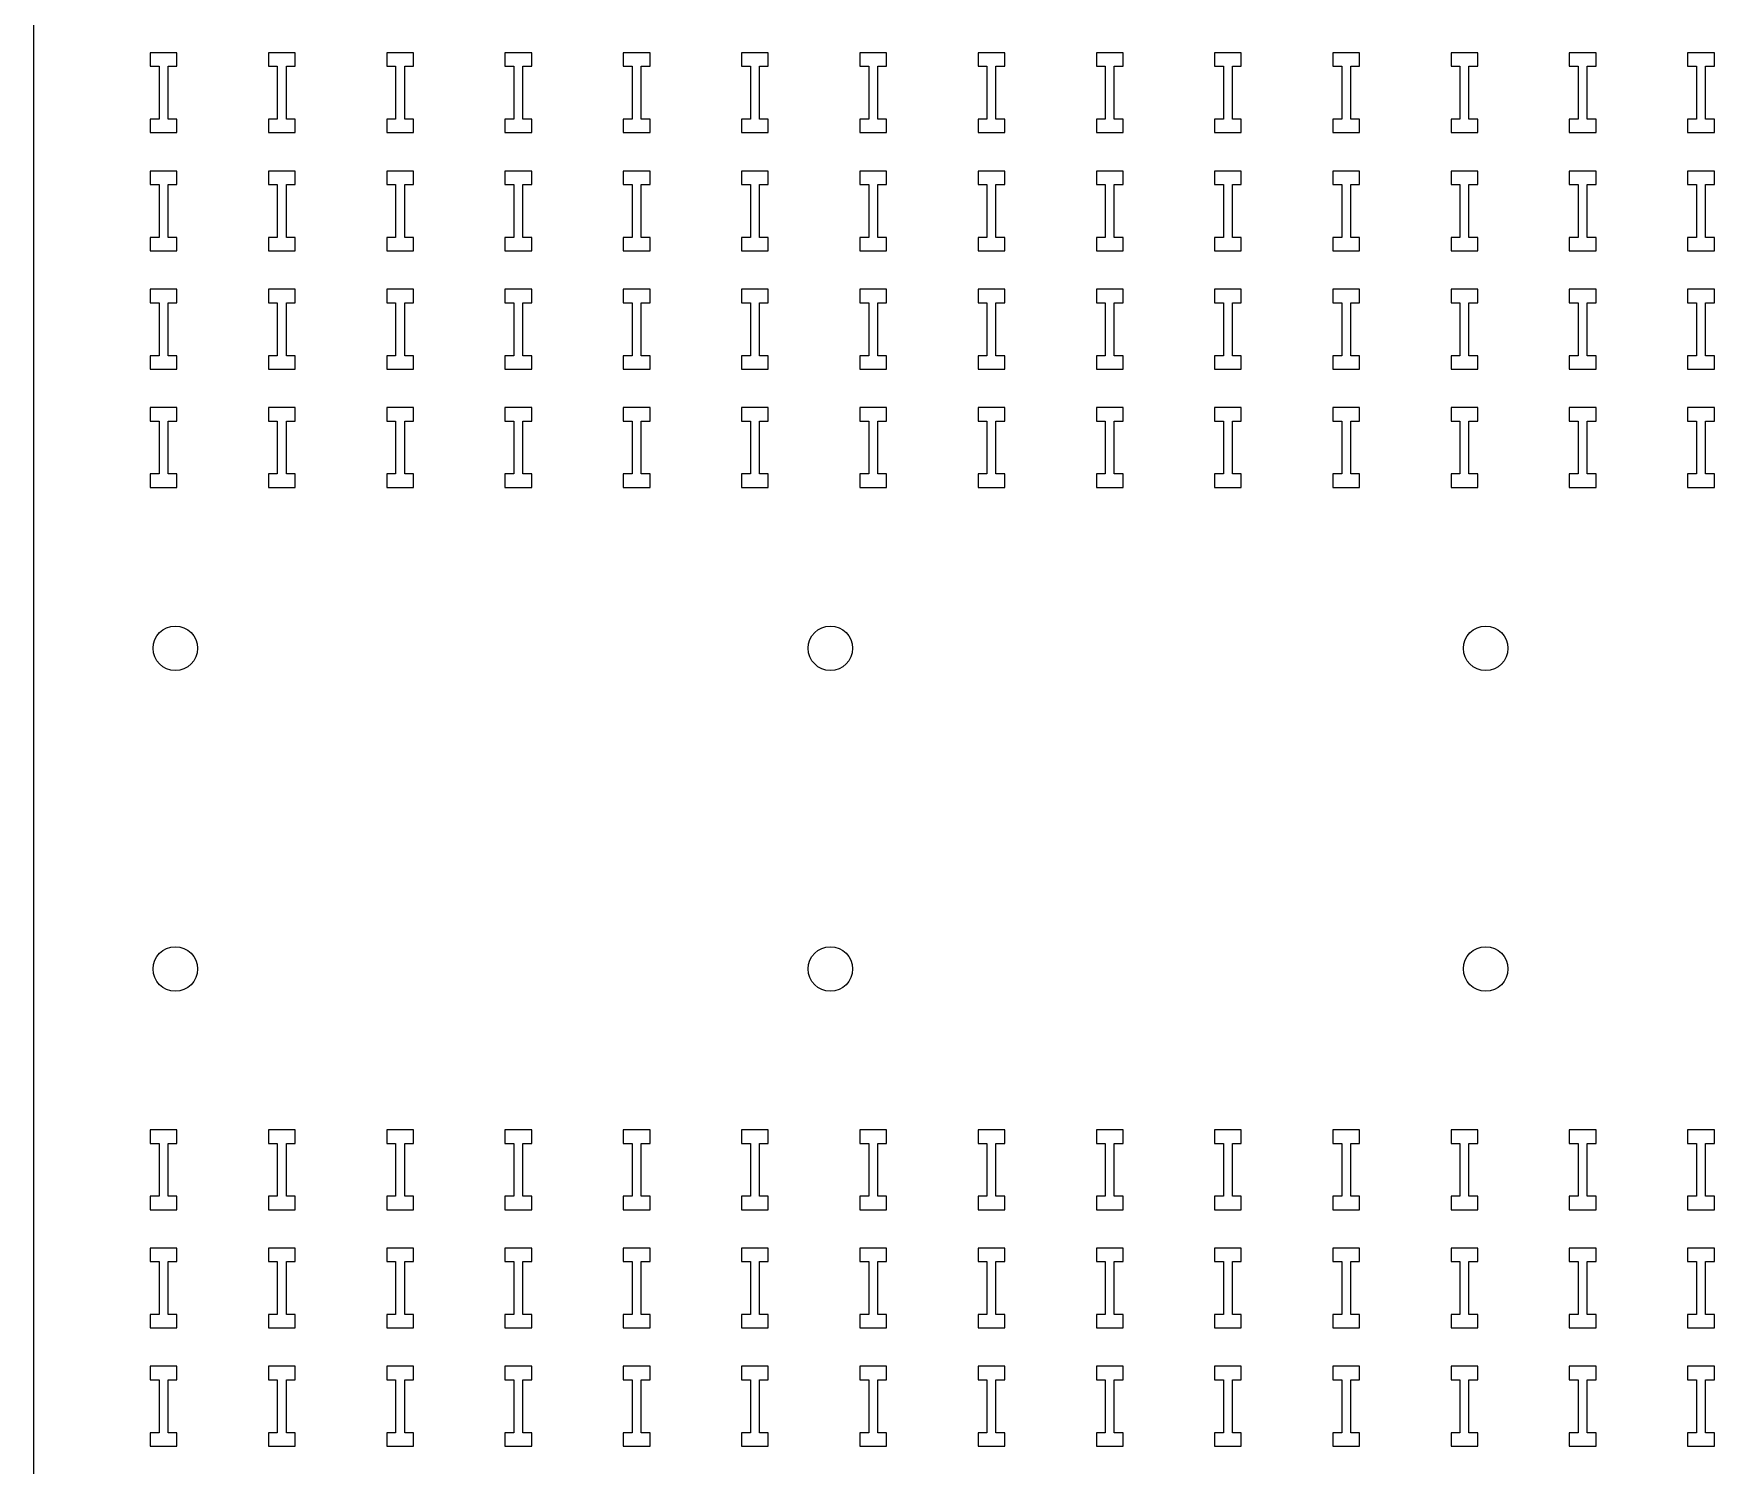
# Model space of a CAD drawing. Header units: inches. Extents: x 0 to 94.5, y 0 to 82.7.
# Drawn here: x 0 to 11.86, y 41.23 to 51.34 of the extents above; entities that cross this region are included whole.
import ezdxf

# ---------------------------------------------------------------- set-up
doc = ezdxf.new("R2010")
doc.units = ezdxf.units.IN
doc.layers.add('red', color=1, linetype='CONTINUOUS')

msp = doc.modelspace()

# ---------------------------------------------------------------- linework, layer by layer
for p, q in [((1.012, 51.204), (0.823, 51.204)), ((0.823, 51.204), (0.823, 51.108)), ((1.012, 51.108), (1.012, 51.204)), ((1.847, 51.204), (1.658, 51.204)), ((1.658, 51.204), (1.658, 51.108)), ((1.847, 51.108), (1.847, 51.204)), ((2.681, 51.204), (2.492, 51.204)), ((2.492, 51.204), (2.492, 51.108)), ((2.681, 51.108), (2.681, 51.204)), ((3.516, 51.204), (3.327, 51.204)), ((3.327, 51.204), (3.327, 51.108)), ((3.516, 51.108), (3.516, 51.204)), ((4.351, 51.204), (4.162, 51.204)), ((4.162, 51.204), (4.162, 51.108)), ((4.351, 51.108), (4.351, 51.204)), ((5.185, 51.204), (4.996, 51.204)), ((4.996, 51.204), (4.996, 51.108)), ((5.185, 51.108), (5.185, 51.204)), ((6.02, 51.204), (5.831, 51.204)), ((5.831, 51.204), (5.831, 51.108)), ((6.02, 51.108), (6.02, 51.204)), ((6.855, 51.204), (6.666, 51.204)), ((6.666, 51.204), (6.666, 51.108)), ((6.855, 51.108), (6.855, 51.204)), ((7.69, 51.204), (7.501, 51.204)), ((7.501, 51.204), (7.501, 51.108)), ((7.69, 51.108), (7.69, 51.204)), ((8.524, 51.204), (8.335, 51.204)), ((8.335, 51.204), (8.335, 51.108)), ((8.524, 51.108), (8.524, 51.204)), ((9.359, 51.204), (9.17, 51.204)), ((9.17, 51.204), (9.17, 51.108)), ((9.359, 51.108), (9.359, 51.204)), ((10.194, 51.204), (10.005, 51.204)), ((10.005, 51.204), (10.005, 51.108)), ((10.194, 51.108), (10.194, 51.204)), ((11.028, 51.204), (10.839, 51.204)), ((10.839, 51.204), (10.839, 51.108)), ((11.028, 51.108), (11.028, 51.204)), ((11.863, 51.204), (11.674, 51.204)), ((11.674, 51.204), (11.674, 51.108)), ((11.863, 51.108), (11.863, 51.204)), ((0.823, 51.108), (0.885, 51.108)), ((0.885, 51.108), (0.885, 50.735)), ((0.949, 51.108), (1.012, 51.108)), ((0.949, 50.735), (0.949, 51.108)), ((1.658, 51.108), (1.72, 51.108)), ((1.72, 51.108), (1.72, 50.735)), ((1.784, 51.108), (1.847, 51.108)), ((1.784, 50.735), (1.784, 51.108)), ((2.492, 51.108), (2.555, 51.108)), ((2.555, 51.108), (2.555, 50.735)), ((2.619, 51.108), (2.681, 51.108)), ((2.619, 50.735), (2.619, 51.108)), ((3.327, 51.108), (3.39, 51.108)), ((3.39, 51.108), (3.39, 50.735)), ((3.454, 51.108), (3.516, 51.108)), ((3.454, 50.735), (3.454, 51.108)), ((4.162, 51.108), (4.224, 51.108)), ((4.224, 51.108), (4.224, 50.735)), ((4.288, 51.108), (4.351, 51.108)), ((4.288, 50.735), (4.288, 51.108)), ((4.996, 51.108), (5.059, 51.108)), ((5.059, 51.108), (5.059, 50.735)), ((5.123, 51.108), (5.185, 51.108)), ((5.123, 50.735), (5.123, 51.108)), ((5.831, 51.108), (5.894, 51.108)), ((5.894, 51.108), (5.894, 50.735)), ((5.958, 51.108), (6.02, 51.108)), ((5.958, 50.735), (5.958, 51.108)), ((6.666, 51.108), (6.728, 51.108)), ((6.728, 51.108), (6.728, 50.735)), ((6.792, 51.108), (6.855, 51.108)), ((6.792, 50.735), (6.792, 51.108)), ((7.501, 51.108), (7.563, 51.108)), ((7.563, 51.108), (7.563, 50.735)), ((7.627, 51.108), (7.69, 51.108)), ((7.627, 50.735), (7.627, 51.108)), ((8.335, 51.108), (8.398, 51.108)), ((8.398, 51.108), (8.398, 50.735)), ((8.462, 51.108), (8.524, 51.108)), ((8.462, 50.735), (8.462, 51.108)), ((9.17, 51.108), (9.233, 51.108)), ((9.233, 51.108), (9.233, 50.735)), ((9.297, 51.108), (9.359, 51.108)), ((9.297, 50.735), (9.297, 51.108)), ((10.005, 51.108), (10.067, 51.108)), ((10.067, 51.108), (10.067, 50.735)), ((10.131, 51.108), (10.194, 51.108)), ((10.131, 50.735), (10.131, 51.108)), ((10.839, 51.108), (10.902, 51.108)), ((10.902, 51.108), (10.902, 50.735)), ((10.966, 51.108), (11.028, 51.108)), ((10.966, 50.735), (10.966, 51.108)), ((11.674, 51.108), (11.737, 51.108)), ((11.737, 51.108), (11.737, 50.735)), ((11.801, 51.108), (11.863, 51.108)), ((11.801, 50.735), (11.801, 51.108)), ((0.885, 50.735), (0.823, 50.735)), ((0.823, 50.735), (0.823, 50.64)), ((1.012, 50.735), (0.949, 50.735)), ((1.012, 50.64), (1.012, 50.735)), ((1.72, 50.735), (1.658, 50.735)), ((1.658, 50.735), (1.658, 50.64)), ((1.847, 50.735), (1.784, 50.735)), ((1.847, 50.64), (1.847, 50.735)), ((2.555, 50.735), (2.492, 50.735)), ((2.492, 50.735), (2.492, 50.64)), ((2.681, 50.735), (2.619, 50.735)), ((2.681, 50.64), (2.681, 50.735)), ((3.39, 50.735), (3.327, 50.735)), ((3.327, 50.735), (3.327, 50.64)), ((3.516, 50.735), (3.454, 50.735)), ((3.516, 50.64), (3.516, 50.735)), ((4.224, 50.735), (4.162, 50.735)), ((4.162, 50.735), (4.162, 50.64)), ((4.351, 50.735), (4.288, 50.735)), ((4.351, 50.64), (4.351, 50.735)), ((5.059, 50.735), (4.996, 50.735)), ((4.996, 50.735), (4.996, 50.64)), ((5.185, 50.735), (5.123, 50.735)), ((5.185, 50.64), (5.185, 50.735)), ((5.894, 50.735), (5.831, 50.735)), ((5.831, 50.735), (5.831, 50.64)), ((6.02, 50.735), (5.958, 50.735)), ((6.02, 50.64), (6.02, 50.735)), ((6.728, 50.735), (6.666, 50.735)), ((6.666, 50.735), (6.666, 50.64)), ((6.855, 50.735), (6.792, 50.735)), ((6.855, 50.64), (6.855, 50.735)), ((7.563, 50.735), (7.501, 50.735)), ((7.501, 50.735), (7.501, 50.64)), ((7.69, 50.735), (7.627, 50.735)), ((7.69, 50.64), (7.69, 50.735)), ((8.398, 50.735), (8.335, 50.735)), ((8.335, 50.735), (8.335, 50.64)), ((8.524, 50.735), (8.462, 50.735)), ((8.524, 50.64), (8.524, 50.735)), ((9.233, 50.735), (9.17, 50.735)), ((9.17, 50.735), (9.17, 50.64)), ((9.359, 50.735), (9.297, 50.735)), ((9.359, 50.64), (9.359, 50.735)), ((10.067, 50.735), (10.005, 50.735)), ((10.005, 50.735), (10.005, 50.64)), ((10.194, 50.735), (10.131, 50.735)), ((10.194, 50.64), (10.194, 50.735)), ((10.902, 50.735), (10.839, 50.735)), ((10.839, 50.735), (10.839, 50.64)), ((11.028, 50.735), (10.966, 50.735)), ((11.028, 50.64), (11.028, 50.735)), ((11.737, 50.735), (11.674, 50.735)), ((11.674, 50.735), (11.674, 50.64)), ((11.863, 50.735), (11.801, 50.735)), ((11.863, 50.64), (11.863, 50.735)), ((0.823, 50.64), (1.012, 50.64)), ((1.658, 50.64), (1.847, 50.64)), ((2.492, 50.64), (2.681, 50.64)), ((3.327, 50.64), (3.516, 50.64)), ((4.162, 50.64), (4.351, 50.64)), ((4.996, 50.64), (5.185, 50.64)), ((5.831, 50.64), (6.02, 50.64)), ((6.666, 50.64), (6.855, 50.64)), ((7.501, 50.64), (7.69, 50.64)), ((8.335, 50.64), (8.524, 50.64)), ((9.17, 50.64), (9.359, 50.64)), ((10.005, 50.64), (10.194, 50.64)), ((10.839, 50.64), (11.028, 50.64)), ((11.674, 50.64), (11.863, 50.64)), ((1.012, 50.369), (0.823, 50.369)), ((0.823, 50.369), (0.823, 50.274)), ((1.012, 50.274), (1.012, 50.369)), ((1.847, 50.369), (1.658, 50.369)), ((1.658, 50.369), (1.658, 50.274)), ((1.847, 50.274), (1.847, 50.369)), ((2.681, 50.369), (2.492, 50.369)), ((2.492, 50.369), (2.492, 50.274)), ((2.681, 50.274), (2.681, 50.369)), ((3.516, 50.369), (3.327, 50.369)), ((3.327, 50.369), (3.327, 50.274)), ((3.516, 50.274), (3.516, 50.369)), ((4.351, 50.369), (4.162, 50.369)), ((4.162, 50.369), (4.162, 50.274)), ((4.351, 50.274), (4.351, 50.369)), ((5.185, 50.369), (4.996, 50.369)), ((4.996, 50.369), (4.996, 50.274)), ((5.185, 50.274), (5.185, 50.369)), ((6.02, 50.369), (5.831, 50.369)), ((5.831, 50.369), (5.831, 50.274)), ((6.02, 50.274), (6.02, 50.369)), ((6.855, 50.369), (6.666, 50.369)), ((6.666, 50.369), (6.666, 50.274)), ((6.855, 50.274), (6.855, 50.369)), ((7.69, 50.369), (7.501, 50.369)), ((7.501, 50.369), (7.501, 50.274)), ((7.69, 50.274), (7.69, 50.369)), ((8.524, 50.369), (8.335, 50.369)), ((8.335, 50.369), (8.335, 50.274)), ((8.524, 50.274), (8.524, 50.369)), ((9.359, 50.369), (9.17, 50.369)), ((9.17, 50.369), (9.17, 50.274)), ((9.359, 50.274), (9.359, 50.369)), ((10.194, 50.369), (10.005, 50.369)), ((10.005, 50.369), (10.005, 50.274)), ((10.194, 50.274), (10.194, 50.369)), ((11.028, 50.369), (10.839, 50.369)), ((10.839, 50.369), (10.839, 50.274)), ((11.028, 50.274), (11.028, 50.369)), ((11.863, 50.369), (11.674, 50.369)), ((11.674, 50.369), (11.674, 50.274)), ((11.863, 50.274), (11.863, 50.369)), ((0.823, 50.274), (0.885, 50.274)), ((0.885, 50.274), (0.885, 49.9)), ((0.949, 50.274), (1.012, 50.274)), ((0.949, 49.9), (0.949, 50.274)), ((1.658, 50.274), (1.72, 50.274)), ((1.72, 50.274), (1.72, 49.9)), ((1.784, 50.274), (1.847, 50.274)), ((1.784, 49.9), (1.784, 50.274)), ((2.492, 50.274), (2.555, 50.274)), ((2.555, 50.274), (2.555, 49.9)), ((2.619, 50.274), (2.681, 50.274)), ((2.619, 49.9), (2.619, 50.274)), ((3.327, 50.274), (3.39, 50.274)), ((3.39, 50.274), (3.39, 49.9)), ((3.454, 50.274), (3.516, 50.274)), ((3.454, 49.9), (3.454, 50.274)), ((4.162, 50.274), (4.224, 50.274)), ((4.224, 50.274), (4.224, 49.9)), ((4.288, 50.274), (4.351, 50.274)), ((4.288, 49.9), (4.288, 50.274)), ((4.996, 50.274), (5.059, 50.274)), ((5.059, 50.274), (5.059, 49.9)), ((5.123, 50.274), (5.185, 50.274)), ((5.123, 49.9), (5.123, 50.274)), ((5.831, 50.274), (5.894, 50.274)), ((5.894, 50.274), (5.894, 49.9)), ((5.958, 50.274), (6.02, 50.274)), ((5.958, 49.9), (5.958, 50.274)), ((6.666, 50.274), (6.728, 50.274)), ((6.728, 50.274), (6.728, 49.9)), ((6.792, 50.274), (6.855, 50.274)), ((6.792, 49.9), (6.792, 50.274)), ((7.501, 50.274), (7.563, 50.274)), ((7.563, 50.274), (7.563, 49.9)), ((7.627, 50.274), (7.69, 50.274)), ((7.627, 49.9), (7.627, 50.274)), ((8.335, 50.274), (8.398, 50.274)), ((8.398, 50.274), (8.398, 49.9)), ((8.462, 50.274), (8.524, 50.274)), ((8.462, 49.9), (8.462, 50.274)), ((9.17, 50.274), (9.233, 50.274)), ((9.233, 50.274), (9.233, 49.9)), ((9.297, 50.274), (9.359, 50.274)), ((9.297, 49.9), (9.297, 50.274)), ((10.005, 50.274), (10.067, 50.274)), ((10.067, 50.274), (10.067, 49.9)), ((10.131, 50.274), (10.194, 50.274)), ((10.131, 49.9), (10.131, 50.274)), ((10.839, 50.274), (10.902, 50.274)), ((10.902, 50.274), (10.902, 49.9)), ((10.966, 50.274), (11.028, 50.274)), ((10.966, 49.9), (10.966, 50.274)), ((11.674, 50.274), (11.737, 50.274)), ((11.737, 50.274), (11.737, 49.9)), ((11.801, 50.274), (11.863, 50.274)), ((11.801, 49.9), (11.801, 50.274)), ((0.885, 49.9), (0.823, 49.9)), ((0.823, 49.9), (0.823, 49.805)), ((1.012, 49.9), (0.949, 49.9)), ((1.012, 49.805), (1.012, 49.9)), ((1.72, 49.9), (1.658, 49.9)), ((1.658, 49.9), (1.658, 49.805)), ((1.847, 49.9), (1.784, 49.9)), ((1.847, 49.805), (1.847, 49.9)), ((2.555, 49.9), (2.492, 49.9)), ((2.492, 49.9), (2.492, 49.805)), ((2.681, 49.9), (2.619, 49.9)), ((2.681, 49.805), (2.681, 49.9)), ((3.39, 49.9), (3.327, 49.9)), ((3.327, 49.9), (3.327, 49.805)), ((3.516, 49.9), (3.454, 49.9)), ((3.516, 49.805), (3.516, 49.9)), ((4.224, 49.9), (4.162, 49.9)), ((4.162, 49.9), (4.162, 49.805)), ((4.351, 49.9), (4.288, 49.9)), ((4.351, 49.805), (4.351, 49.9)), ((5.059, 49.9), (4.996, 49.9)), ((4.996, 49.9), (4.996, 49.805)), ((5.185, 49.9), (5.123, 49.9)), ((5.185, 49.805), (5.185, 49.9)), ((5.894, 49.9), (5.831, 49.9)), ((5.831, 49.9), (5.831, 49.805)), ((6.02, 49.9), (5.958, 49.9)), ((6.02, 49.805), (6.02, 49.9)), ((6.728, 49.9), (6.666, 49.9)), ((6.666, 49.9), (6.666, 49.805)), ((6.855, 49.9), (6.792, 49.9)), ((6.855, 49.805), (6.855, 49.9)), ((7.563, 49.9), (7.501, 49.9)), ((7.501, 49.9), (7.501, 49.805)), ((7.69, 49.9), (7.627, 49.9)), ((7.69, 49.805), (7.69, 49.9)), ((8.398, 49.9), (8.335, 49.9)), ((8.335, 49.9), (8.335, 49.805)), ((8.524, 49.9), (8.462, 49.9)), ((8.524, 49.805), (8.524, 49.9)), ((9.233, 49.9), (9.17, 49.9)), ((9.17, 49.9), (9.17, 49.805)), ((9.359, 49.9), (9.297, 49.9)), ((9.359, 49.805), (9.359, 49.9)), ((10.067, 49.9), (10.005, 49.9)), ((10.005, 49.9), (10.005, 49.805)), ((10.194, 49.9), (10.131, 49.9)), ((10.194, 49.805), (10.194, 49.9)), ((10.902, 49.9), (10.839, 49.9)), ((10.839, 49.9), (10.839, 49.805)), ((11.028, 49.9), (10.966, 49.9)), ((11.028, 49.805), (11.028, 49.9)), ((11.737, 49.9), (11.674, 49.9)), ((11.674, 49.9), (11.674, 49.805)), ((11.863, 49.9), (11.801, 49.9)), ((11.863, 49.805), (11.863, 49.9)), ((0.823, 49.805), (1.012, 49.805)), ((1.658, 49.805), (1.847, 49.805)), ((2.492, 49.805), (2.681, 49.805)), ((3.327, 49.805), (3.516, 49.805)), ((4.162, 49.805), (4.351, 49.805)), ((4.996, 49.805), (5.185, 49.805)), ((5.831, 49.805), (6.02, 49.805)), ((6.666, 49.805), (6.855, 49.805)), ((7.501, 49.805), (7.69, 49.805)), ((8.335, 49.805), (8.524, 49.805)), ((9.17, 49.805), (9.359, 49.805)), ((10.005, 49.805), (10.194, 49.805)), ((10.839, 49.805), (11.028, 49.805)), ((11.674, 49.805), (11.863, 49.805)), ((1.012, 49.534), (0.823, 49.534)), ((0.823, 49.534), (0.823, 49.439)), ((1.012, 49.439), (1.012, 49.534)), ((1.847, 49.534), (1.658, 49.534)), ((1.658, 49.534), (1.658, 49.439)), ((1.847, 49.439), (1.847, 49.534)), ((2.681, 49.534), (2.492, 49.534)), ((2.492, 49.534), (2.492, 49.439)), ((2.681, 49.439), (2.681, 49.534)), ((3.516, 49.534), (3.327, 49.534)), ((3.327, 49.534), (3.327, 49.439)), ((3.516, 49.439), (3.516, 49.534)), ((4.351, 49.534), (4.162, 49.534)), ((4.162, 49.534), (4.162, 49.439)), ((4.351, 49.439), (4.351, 49.534)), ((5.185, 49.534), (4.996, 49.534)), ((4.996, 49.534), (4.996, 49.439)), ((5.185, 49.439), (5.185, 49.534)), ((6.02, 49.534), (5.831, 49.534)), ((5.831, 49.534), (5.831, 49.439)), ((6.02, 49.439), (6.02, 49.534)), ((6.855, 49.534), (6.666, 49.534)), ((6.666, 49.534), (6.666, 49.439)), ((6.855, 49.439), (6.855, 49.534)), ((7.69, 49.534), (7.501, 49.534)), ((7.501, 49.534), (7.501, 49.439)), ((7.69, 49.439), (7.69, 49.534)), ((8.524, 49.534), (8.335, 49.534)), ((8.335, 49.534), (8.335, 49.439)), ((8.524, 49.439), (8.524, 49.534)), ((9.359, 49.534), (9.17, 49.534)), ((9.17, 49.534), (9.17, 49.439)), ((9.359, 49.439), (9.359, 49.534)), ((10.194, 49.534), (10.005, 49.534)), ((10.005, 49.534), (10.005, 49.439)), ((10.194, 49.439), (10.194, 49.534)), ((11.028, 49.534), (10.839, 49.534)), ((10.839, 49.534), (10.839, 49.439)), ((11.028, 49.439), (11.028, 49.534)), ((11.863, 49.534), (11.674, 49.534)), ((11.674, 49.534), (11.674, 49.439)), ((11.863, 49.439), (11.863, 49.534)), ((0.823, 49.439), (0.885, 49.439)), ((0.885, 49.439), (0.885, 49.065)), ((0.949, 49.439), (1.012, 49.439)), ((0.949, 49.065), (0.949, 49.439)), ((1.658, 49.439), (1.72, 49.439)), ((1.72, 49.439), (1.72, 49.065)), ((1.784, 49.439), (1.847, 49.439)), ((1.784, 49.065), (1.784, 49.439)), ((2.492, 49.439), (2.555, 49.439)), ((2.555, 49.439), (2.555, 49.065)), ((2.619, 49.439), (2.681, 49.439)), ((2.619, 49.065), (2.619, 49.439)), ((3.327, 49.439), (3.39, 49.439)), ((3.39, 49.439), (3.39, 49.065)), ((3.454, 49.439), (3.516, 49.439)), ((3.454, 49.065), (3.454, 49.439)), ((4.162, 49.439), (4.224, 49.439)), ((4.224, 49.439), (4.224, 49.065)), ((4.288, 49.439), (4.351, 49.439)), ((4.288, 49.065), (4.288, 49.439)), ((4.996, 49.439), (5.059, 49.439)), ((5.059, 49.439), (5.059, 49.065)), ((5.123, 49.439), (5.185, 49.439)), ((5.123, 49.065), (5.123, 49.439)), ((5.831, 49.439), (5.894, 49.439)), ((5.894, 49.439), (5.894, 49.065)), ((5.958, 49.439), (6.02, 49.439)), ((5.958, 49.065), (5.958, 49.439)), ((6.666, 49.439), (6.728, 49.439)), ((6.728, 49.439), (6.728, 49.065)), ((6.792, 49.439), (6.855, 49.439)), ((6.792, 49.065), (6.792, 49.439)), ((7.501, 49.439), (7.563, 49.439)), ((7.563, 49.439), (7.563, 49.065)), ((7.627, 49.439), (7.69, 49.439)), ((7.627, 49.065), (7.627, 49.439)), ((8.335, 49.439), (8.398, 49.439)), ((8.398, 49.439), (8.398, 49.065)), ((8.462, 49.439), (8.524, 49.439)), ((8.462, 49.065), (8.462, 49.439)), ((9.17, 49.439), (9.233, 49.439)), ((9.233, 49.439), (9.233, 49.065)), ((9.297, 49.439), (9.359, 49.439)), ((9.297, 49.065), (9.297, 49.439)), ((10.005, 49.439), (10.067, 49.439)), ((10.067, 49.439), (10.067, 49.065)), ((10.131, 49.439), (10.194, 49.439)), ((10.131, 49.065), (10.131, 49.439)), ((10.839, 49.439), (10.902, 49.439)), ((10.902, 49.439), (10.902, 49.065)), ((10.966, 49.439), (11.028, 49.439)), ((10.966, 49.065), (10.966, 49.439)), ((11.674, 49.439), (11.737, 49.439)), ((11.737, 49.439), (11.737, 49.065)), ((11.801, 49.439), (11.863, 49.439)), ((11.801, 49.065), (11.801, 49.439)), ((0.885, 49.065), (0.823, 49.065)), ((0.823, 49.065), (0.823, 48.97)), ((1.012, 49.065), (0.949, 49.065)), ((1.012, 48.97), (1.012, 49.065)), ((1.72, 49.065), (1.658, 49.065)), ((1.658, 49.065), (1.658, 48.97)), ((1.847, 49.065), (1.784, 49.065)), ((1.847, 48.97), (1.847, 49.065)), ((2.555, 49.065), (2.492, 49.065)), ((2.492, 49.065), (2.492, 48.97)), ((2.681, 49.065), (2.619, 49.065)), ((2.681, 48.97), (2.681, 49.065)), ((3.39, 49.065), (3.327, 49.065)), ((3.327, 49.065), (3.327, 48.97)), ((3.516, 49.065), (3.454, 49.065)), ((3.516, 48.97), (3.516, 49.065)), ((4.224, 49.065), (4.162, 49.065)), ((4.162, 49.065), (4.162, 48.97)), ((4.351, 49.065), (4.288, 49.065)), ((4.351, 48.97), (4.351, 49.065)), ((5.059, 49.065), (4.996, 49.065)), ((4.996, 49.065), (4.996, 48.97)), ((5.185, 49.065), (5.123, 49.065)), ((5.185, 48.97), (5.185, 49.065)), ((5.894, 49.065), (5.831, 49.065)), ((5.831, 49.065), (5.831, 48.97)), ((6.02, 49.065), (5.958, 49.065)), ((6.02, 48.97), (6.02, 49.065)), ((6.728, 49.065), (6.666, 49.065)), ((6.666, 49.065), (6.666, 48.97)), ((6.855, 49.065), (6.792, 49.065)), ((6.855, 48.97), (6.855, 49.065)), ((7.563, 49.065), (7.501, 49.065)), ((7.501, 49.065), (7.501, 48.97)), ((7.69, 49.065), (7.627, 49.065)), ((7.69, 48.97), (7.69, 49.065)), ((8.398, 49.065), (8.335, 49.065)), ((8.335, 49.065), (8.335, 48.97)), ((8.524, 49.065), (8.462, 49.065)), ((8.524, 48.97), (8.524, 49.065)), ((9.233, 49.065), (9.17, 49.065)), ((9.17, 49.065), (9.17, 48.97)), ((9.359, 49.065), (9.297, 49.065)), ((9.359, 48.97), (9.359, 49.065)), ((10.067, 49.065), (10.005, 49.065)), ((10.005, 49.065), (10.005, 48.97)), ((10.194, 49.065), (10.131, 49.065)), ((10.194, 48.97), (10.194, 49.065)), ((10.902, 49.065), (10.839, 49.065)), ((10.839, 49.065), (10.839, 48.97)), ((11.028, 49.065), (10.966, 49.065)), ((11.028, 48.97), (11.028, 49.065)), ((11.737, 49.065), (11.674, 49.065)), ((11.674, 49.065), (11.674, 48.97)), ((11.863, 49.065), (11.801, 49.065)), ((11.863, 48.97), (11.863, 49.065)), ((0.823, 48.97), (1.012, 48.97)), ((1.658, 48.97), (1.847, 48.97)), ((2.492, 48.97), (2.681, 48.97)), ((3.327, 48.97), (3.516, 48.97)), ((4.162, 48.97), (4.351, 48.97)), ((4.996, 48.97), (5.185, 48.97)), ((5.831, 48.97), (6.02, 48.97)), ((6.666, 48.97), (6.855, 48.97)), ((7.501, 48.97), (7.69, 48.97)), ((8.335, 48.97), (8.524, 48.97)), ((9.17, 48.97), (9.359, 48.97)), ((10.005, 48.97), (10.194, 48.97)), ((10.839, 48.97), (11.028, 48.97)), ((11.674, 48.97), (11.863, 48.97)), ((1.012, 48.699), (0.823, 48.699)), ((0.823, 48.699), (0.823, 48.604)), ((1.012, 48.604), (1.012, 48.699)), ((1.847, 48.699), (1.658, 48.699)), ((1.658, 48.699), (1.658, 48.604)), ((1.847, 48.604), (1.847, 48.699)), ((2.681, 48.699), (2.492, 48.699)), ((2.492, 48.699), (2.492, 48.604)), ((2.681, 48.604), (2.681, 48.699)), ((3.516, 48.699), (3.327, 48.699)), ((3.327, 48.699), (3.327, 48.604)), ((3.516, 48.604), (3.516, 48.699)), ((4.351, 48.699), (4.162, 48.699)), ((4.162, 48.699), (4.162, 48.604)), ((4.351, 48.604), (4.351, 48.699)), ((5.185, 48.699), (4.996, 48.699)), ((4.996, 48.699), (4.996, 48.604)), ((5.185, 48.604), (5.185, 48.699)), ((6.02, 48.699), (5.831, 48.699)), ((5.831, 48.699), (5.831, 48.604)), ((6.02, 48.604), (6.02, 48.699)), ((6.855, 48.699), (6.666, 48.699)), ((6.666, 48.699), (6.666, 48.604)), ((6.855, 48.604), (6.855, 48.699)), ((7.69, 48.699), (7.501, 48.699)), ((7.501, 48.699), (7.501, 48.604)), ((7.69, 48.604), (7.69, 48.699)), ((8.524, 48.699), (8.335, 48.699)), ((8.335, 48.699), (8.335, 48.604)), ((8.524, 48.604), (8.524, 48.699)), ((9.359, 48.699), (9.17, 48.699)), ((9.17, 48.699), (9.17, 48.604)), ((9.359, 48.604), (9.359, 48.699)), ((10.194, 48.699), (10.005, 48.699)), ((10.005, 48.699), (10.005, 48.604)), ((10.194, 48.604), (10.194, 48.699)), ((11.028, 48.699), (10.839, 48.699)), ((10.839, 48.699), (10.839, 48.604)), ((11.028, 48.604), (11.028, 48.699)), ((11.863, 48.699), (11.674, 48.699)), ((11.674, 48.699), (11.674, 48.604)), ((11.863, 48.604), (11.863, 48.699)), ((0.823, 48.604), (0.885, 48.604)), ((0.885, 48.604), (0.885, 48.231)), ((0.949, 48.604), (1.012, 48.604)), ((0.949, 48.231), (0.949, 48.604)), ((1.658, 48.604), (1.72, 48.604)), ((1.72, 48.604), (1.72, 48.231)), ((1.784, 48.604), (1.847, 48.604)), ((1.784, 48.231), (1.784, 48.604)), ((2.492, 48.604), (2.555, 48.604)), ((2.555, 48.604), (2.555, 48.231)), ((2.619, 48.604), (2.681, 48.604)), ((2.619, 48.231), (2.619, 48.604)), ((3.327, 48.604), (3.39, 48.604)), ((3.39, 48.604), (3.39, 48.231)), ((3.454, 48.604), (3.516, 48.604)), ((3.454, 48.231), (3.454, 48.604)), ((4.162, 48.604), (4.224, 48.604)), ((4.224, 48.604), (4.224, 48.231)), ((4.288, 48.604), (4.351, 48.604)), ((4.288, 48.231), (4.288, 48.604)), ((4.996, 48.604), (5.059, 48.604)), ((5.059, 48.604), (5.059, 48.231)), ((5.123, 48.604), (5.185, 48.604)), ((5.123, 48.231), (5.123, 48.604)), ((5.831, 48.604), (5.894, 48.604)), ((5.894, 48.604), (5.894, 48.231)), ((5.958, 48.604), (6.02, 48.604)), ((5.958, 48.231), (5.958, 48.604)), ((6.666, 48.604), (6.728, 48.604)), ((6.728, 48.604), (6.728, 48.231)), ((6.792, 48.604), (6.855, 48.604)), ((6.792, 48.231), (6.792, 48.604)), ((7.501, 48.604), (7.563, 48.604)), ((7.563, 48.604), (7.563, 48.231)), ((7.627, 48.604), (7.69, 48.604)), ((7.627, 48.231), (7.627, 48.604)), ((8.335, 48.604), (8.398, 48.604)), ((8.398, 48.604), (8.398, 48.231)), ((8.462, 48.604), (8.524, 48.604)), ((8.462, 48.231), (8.462, 48.604)), ((9.17, 48.604), (9.233, 48.604)), ((9.233, 48.604), (9.233, 48.231)), ((9.297, 48.604), (9.359, 48.604)), ((9.297, 48.231), (9.297, 48.604)), ((10.005, 48.604), (10.067, 48.604)), ((10.067, 48.604), (10.067, 48.231)), ((10.131, 48.604), (10.194, 48.604)), ((10.131, 48.231), (10.131, 48.604)), ((10.839, 48.604), (10.902, 48.604)), ((10.902, 48.604), (10.902, 48.231)), ((10.966, 48.604), (11.028, 48.604)), ((10.966, 48.231), (10.966, 48.604)), ((11.674, 48.604), (11.737, 48.604)), ((11.737, 48.604), (11.737, 48.231)), ((11.801, 48.604), (11.863, 48.604)), ((11.801, 48.231), (11.801, 48.604)), ((0.885, 48.231), (0.823, 48.231)), ((0.823, 48.231), (0.823, 48.135)), ((1.012, 48.231), (0.949, 48.231)), ((1.012, 48.135), (1.012, 48.231)), ((1.72, 48.231), (1.658, 48.231)), ((1.658, 48.231), (1.658, 48.135)), ((1.847, 48.231), (1.784, 48.231)), ((1.847, 48.135), (1.847, 48.231)), ((2.555, 48.231), (2.492, 48.231)), ((2.492, 48.231), (2.492, 48.135)), ((2.681, 48.231), (2.619, 48.231)), ((2.681, 48.135), (2.681, 48.231)), ((3.39, 48.231), (3.327, 48.231)), ((3.327, 48.231), (3.327, 48.135)), ((3.516, 48.231), (3.454, 48.231)), ((3.516, 48.135), (3.516, 48.231)), ((4.224, 48.231), (4.162, 48.231)), ((4.162, 48.231), (4.162, 48.135)), ((4.351, 48.231), (4.288, 48.231)), ((4.351, 48.135), (4.351, 48.231)), ((5.059, 48.231), (4.996, 48.231)), ((4.996, 48.231), (4.996, 48.135)), ((5.185, 48.231), (5.123, 48.231)), ((5.185, 48.135), (5.185, 48.231)), ((5.894, 48.231), (5.831, 48.231)), ((5.831, 48.231), (5.831, 48.135)), ((6.02, 48.231), (5.958, 48.231)), ((6.02, 48.135), (6.02, 48.231)), ((6.728, 48.231), (6.666, 48.231)), ((6.666, 48.231), (6.666, 48.135)), ((6.855, 48.231), (6.792, 48.231)), ((6.855, 48.135), (6.855, 48.231)), ((7.563, 48.231), (7.501, 48.231)), ((7.501, 48.231), (7.501, 48.135)), ((7.69, 48.231), (7.627, 48.231)), ((7.69, 48.135), (7.69, 48.231)), ((8.398, 48.231), (8.335, 48.231)), ((8.335, 48.231), (8.335, 48.135)), ((8.524, 48.231), (8.462, 48.231)), ((8.524, 48.135), (8.524, 48.231)), ((9.233, 48.231), (9.17, 48.231)), ((9.17, 48.231), (9.17, 48.135)), ((9.359, 48.231), (9.297, 48.231)), ((9.359, 48.135), (9.359, 48.231)), ((10.067, 48.231), (10.005, 48.231)), ((10.005, 48.231), (10.005, 48.135)), ((10.194, 48.231), (10.131, 48.231)), ((10.194, 48.135), (10.194, 48.231)), ((10.902, 48.231), (10.839, 48.231)), ((10.839, 48.231), (10.839, 48.135)), ((11.028, 48.231), (10.966, 48.231)), ((11.028, 48.135), (11.028, 48.231)), ((11.737, 48.231), (11.674, 48.231)), ((11.674, 48.231), (11.674, 48.135)), ((11.863, 48.231), (11.801, 48.231)), ((11.863, 48.135), (11.863, 48.231)), ((0.823, 48.135), (1.012, 48.135)), ((1.658, 48.135), (1.847, 48.135)), ((2.492, 48.135), (2.681, 48.135)), ((3.327, 48.135), (3.516, 48.135)), ((4.162, 48.135), (4.351, 48.135)), ((4.996, 48.135), (5.185, 48.135)), ((5.831, 48.135), (6.02, 48.135)), ((6.666, 48.135), (6.855, 48.135)), ((7.501, 48.135), (7.69, 48.135)), ((8.335, 48.135), (8.524, 48.135)), ((9.17, 48.135), (9.359, 48.135)), ((10.005, 48.135), (10.194, 48.135)), ((10.839, 48.135), (11.028, 48.135)), ((11.674, 48.135), (11.863, 48.135)), ((1.012, 43.6), (0.823, 43.6)), ((0.823, 43.6), (0.823, 43.505)), ((1.012, 43.505), (1.012, 43.6)), ((1.847, 43.6), (1.658, 43.6)), ((1.658, 43.6), (1.658, 43.505)), ((1.847, 43.505), (1.847, 43.6)), ((2.681, 43.6), (2.492, 43.6)), ((2.492, 43.6), (2.492, 43.505)), ((2.681, 43.505), (2.681, 43.6)), ((3.516, 43.6), (3.327, 43.6)), ((3.327, 43.6), (3.327, 43.505)), ((3.516, 43.505), (3.516, 43.6)), ((4.351, 43.6), (4.162, 43.6)), ((4.162, 43.6), (4.162, 43.505)), ((4.351, 43.505), (4.351, 43.6)), ((5.185, 43.6), (4.996, 43.6)), ((4.996, 43.6), (4.996, 43.505)), ((5.185, 43.505), (5.185, 43.6)), ((6.02, 43.6), (5.831, 43.6)), ((5.831, 43.6), (5.831, 43.505)), ((6.02, 43.505), (6.02, 43.6)), ((6.855, 43.6), (6.666, 43.6)), ((6.666, 43.6), (6.666, 43.505)), ((6.855, 43.505), (6.855, 43.6)), ((7.69, 43.6), (7.501, 43.6)), ((7.501, 43.6), (7.501, 43.505)), ((7.69, 43.505), (7.69, 43.6)), ((8.524, 43.6), (8.335, 43.6)), ((8.335, 43.6), (8.335, 43.505)), ((8.524, 43.505), (8.524, 43.6)), ((9.359, 43.6), (9.17, 43.6)), ((9.17, 43.6), (9.17, 43.505)), ((9.359, 43.505), (9.359, 43.6)), ((10.194, 43.6), (10.005, 43.6)), ((10.005, 43.6), (10.005, 43.505)), ((10.194, 43.505), (10.194, 43.6)), ((11.028, 43.6), (10.839, 43.6)), ((10.839, 43.6), (10.839, 43.505)), ((11.028, 43.505), (11.028, 43.6)), ((11.863, 43.6), (11.674, 43.6)), ((11.674, 43.6), (11.674, 43.505)), ((11.863, 43.505), (11.863, 43.6)), ((0.823, 43.505), (0.885, 43.505)), ((0.885, 43.505), (0.885, 43.132)), ((0.949, 43.505), (1.012, 43.505)), ((0.949, 43.132), (0.949, 43.505)), ((1.658, 43.505), (1.72, 43.505)), ((1.72, 43.505), (1.72, 43.132)), ((1.784, 43.505), (1.847, 43.505)), ((1.784, 43.132), (1.784, 43.505)), ((2.492, 43.505), (2.555, 43.505)), ((2.555, 43.505), (2.555, 43.132)), ((2.619, 43.505), (2.681, 43.505)), ((2.619, 43.132), (2.619, 43.505)), ((3.327, 43.505), (3.39, 43.505)), ((3.39, 43.505), (3.39, 43.132)), ((3.454, 43.505), (3.516, 43.505)), ((3.454, 43.132), (3.454, 43.505)), ((4.162, 43.505), (4.224, 43.505)), ((4.224, 43.505), (4.224, 43.132)), ((4.288, 43.505), (4.351, 43.505)), ((4.288, 43.132), (4.288, 43.505)), ((4.996, 43.505), (5.059, 43.505)), ((5.059, 43.505), (5.059, 43.132)), ((5.123, 43.505), (5.185, 43.505)), ((5.123, 43.132), (5.123, 43.505)), ((5.831, 43.505), (5.894, 43.505)), ((5.894, 43.505), (5.894, 43.132)), ((5.958, 43.505), (6.02, 43.505)), ((5.958, 43.132), (5.958, 43.505)), ((6.666, 43.505), (6.728, 43.505)), ((6.728, 43.505), (6.728, 43.132)), ((6.792, 43.505), (6.855, 43.505)), ((6.792, 43.132), (6.792, 43.505)), ((7.501, 43.505), (7.563, 43.505)), ((7.563, 43.505), (7.563, 43.132)), ((7.627, 43.505), (7.69, 43.505)), ((7.627, 43.132), (7.627, 43.505)), ((8.335, 43.505), (8.398, 43.505)), ((8.398, 43.505), (8.398, 43.132)), ((8.462, 43.505), (8.524, 43.505)), ((8.462, 43.132), (8.462, 43.505)), ((9.17, 43.505), (9.233, 43.505)), ((9.233, 43.505), (9.233, 43.132)), ((9.297, 43.505), (9.359, 43.505)), ((9.297, 43.132), (9.297, 43.505)), ((10.005, 43.505), (10.067, 43.505)), ((10.067, 43.505), (10.067, 43.132)), ((10.131, 43.505), (10.194, 43.505)), ((10.131, 43.132), (10.131, 43.505)), ((10.839, 43.505), (10.902, 43.505)), ((10.902, 43.505), (10.902, 43.132)), ((10.966, 43.505), (11.028, 43.505)), ((10.966, 43.132), (10.966, 43.505)), ((11.674, 43.505), (11.737, 43.505)), ((11.737, 43.505), (11.737, 43.132)), ((11.801, 43.505), (11.863, 43.505)), ((11.801, 43.132), (11.801, 43.505)), ((0.885, 43.132), (0.823, 43.132)), ((0.823, 43.132), (0.823, 43.036)), ((1.012, 43.132), (0.949, 43.132)), ((1.012, 43.036), (1.012, 43.132)), ((1.72, 43.132), (1.658, 43.132)), ((1.658, 43.132), (1.658, 43.036)), ((1.847, 43.132), (1.784, 43.132)), ((1.847, 43.036), (1.847, 43.132)), ((2.555, 43.132), (2.492, 43.132)), ((2.492, 43.132), (2.492, 43.036)), ((2.681, 43.132), (2.619, 43.132)), ((2.681, 43.036), (2.681, 43.132)), ((3.39, 43.132), (3.327, 43.132)), ((3.327, 43.132), (3.327, 43.036)), ((3.516, 43.132), (3.454, 43.132)), ((3.516, 43.036), (3.516, 43.132)), ((4.224, 43.132), (4.162, 43.132)), ((4.162, 43.132), (4.162, 43.036)), ((4.351, 43.132), (4.288, 43.132)), ((4.351, 43.036), (4.351, 43.132)), ((5.059, 43.132), (4.996, 43.132)), ((4.996, 43.132), (4.996, 43.036)), ((5.185, 43.132), (5.123, 43.132)), ((5.185, 43.036), (5.185, 43.132)), ((5.894, 43.132), (5.831, 43.132)), ((5.831, 43.132), (5.831, 43.036)), ((6.02, 43.132), (5.958, 43.132)), ((6.02, 43.036), (6.02, 43.132)), ((6.728, 43.132), (6.666, 43.132)), ((6.666, 43.132), (6.666, 43.036)), ((6.855, 43.132), (6.792, 43.132)), ((6.855, 43.036), (6.855, 43.132)), ((7.563, 43.132), (7.501, 43.132)), ((7.501, 43.132), (7.501, 43.036)), ((7.69, 43.132), (7.627, 43.132)), ((7.69, 43.036), (7.69, 43.132)), ((8.398, 43.132), (8.335, 43.132)), ((8.335, 43.132), (8.335, 43.036)), ((8.524, 43.132), (8.462, 43.132)), ((8.524, 43.036), (8.524, 43.132)), ((9.233, 43.132), (9.17, 43.132)), ((9.17, 43.132), (9.17, 43.036)), ((9.359, 43.132), (9.297, 43.132)), ((9.359, 43.036), (9.359, 43.132)), ((10.067, 43.132), (10.005, 43.132)), ((10.005, 43.132), (10.005, 43.036)), ((10.194, 43.132), (10.131, 43.132)), ((10.194, 43.036), (10.194, 43.132)), ((10.902, 43.132), (10.839, 43.132)), ((10.839, 43.132), (10.839, 43.036)), ((11.028, 43.132), (10.966, 43.132)), ((11.028, 43.036), (11.028, 43.132)), ((11.737, 43.132), (11.674, 43.132)), ((11.674, 43.132), (11.674, 43.036)), ((11.863, 43.132), (11.801, 43.132)), ((11.863, 43.036), (11.863, 43.132)), ((0.823, 43.036), (1.012, 43.036)), ((1.658, 43.036), (1.847, 43.036)), ((2.492, 43.036), (2.681, 43.036)), ((3.327, 43.036), (3.516, 43.036)), ((4.162, 43.036), (4.351, 43.036)), ((4.996, 43.036), (5.185, 43.036)), ((5.831, 43.036), (6.02, 43.036)), ((6.666, 43.036), (6.855, 43.036)), ((7.501, 43.036), (7.69, 43.036)), ((8.335, 43.036), (8.524, 43.036)), ((9.17, 43.036), (9.359, 43.036)), ((10.005, 43.036), (10.194, 43.036)), ((10.839, 43.036), (11.028, 43.036)), ((11.674, 43.036), (11.863, 43.036)), ((1.012, 42.766), (0.823, 42.766)), ((0.823, 42.766), (0.823, 42.67)), ((1.012, 42.67), (1.012, 42.766)), ((1.847, 42.766), (1.658, 42.766)), ((1.658, 42.766), (1.658, 42.67)), ((1.847, 42.67), (1.847, 42.766)), ((2.681, 42.766), (2.492, 42.766)), ((2.492, 42.766), (2.492, 42.67)), ((2.681, 42.67), (2.681, 42.766)), ((3.516, 42.766), (3.327, 42.766)), ((3.327, 42.766), (3.327, 42.67)), ((3.516, 42.67), (3.516, 42.766)), ((4.351, 42.766), (4.162, 42.766)), ((4.162, 42.766), (4.162, 42.67)), ((4.351, 42.67), (4.351, 42.766)), ((5.185, 42.766), (4.996, 42.766)), ((4.996, 42.766), (4.996, 42.67)), ((5.185, 42.67), (5.185, 42.766)), ((6.02, 42.766), (5.831, 42.766)), ((5.831, 42.766), (5.831, 42.67)), ((6.02, 42.67), (6.02, 42.766)), ((6.855, 42.766), (6.666, 42.766)), ((6.666, 42.766), (6.666, 42.67)), ((6.855, 42.67), (6.855, 42.766)), ((7.69, 42.766), (7.501, 42.766)), ((7.501, 42.766), (7.501, 42.67)), ((7.69, 42.67), (7.69, 42.766)), ((8.524, 42.766), (8.335, 42.766)), ((8.335, 42.766), (8.335, 42.67)), ((8.524, 42.67), (8.524, 42.766)), ((9.359, 42.766), (9.17, 42.766)), ((9.17, 42.766), (9.17, 42.67)), ((9.359, 42.67), (9.359, 42.766)), ((10.194, 42.766), (10.005, 42.766)), ((10.005, 42.766), (10.005, 42.67)), ((10.194, 42.67), (10.194, 42.766)), ((11.028, 42.766), (10.839, 42.766)), ((10.839, 42.766), (10.839, 42.67)), ((11.028, 42.67), (11.028, 42.766)), ((11.863, 42.766), (11.674, 42.766)), ((11.674, 42.766), (11.674, 42.67)), ((11.863, 42.67), (11.863, 42.766)), ((0.823, 42.67), (0.885, 42.67)), ((0.885, 42.67), (0.885, 42.297)), ((0.949, 42.67), (1.012, 42.67)), ((0.949, 42.297), (0.949, 42.67)), ((1.658, 42.67), (1.72, 42.67)), ((1.72, 42.67), (1.72, 42.297)), ((1.784, 42.67), (1.847, 42.67)), ((1.784, 42.297), (1.784, 42.67)), ((2.492, 42.67), (2.555, 42.67)), ((2.555, 42.67), (2.555, 42.297)), ((2.619, 42.67), (2.681, 42.67)), ((2.619, 42.297), (2.619, 42.67)), ((3.327, 42.67), (3.39, 42.67)), ((3.39, 42.67), (3.39, 42.297)), ((3.454, 42.67), (3.516, 42.67)), ((3.454, 42.297), (3.454, 42.67)), ((4.162, 42.67), (4.224, 42.67)), ((4.224, 42.67), (4.224, 42.297)), ((4.288, 42.67), (4.351, 42.67)), ((4.288, 42.297), (4.288, 42.67)), ((4.996, 42.67), (5.059, 42.67)), ((5.059, 42.67), (5.059, 42.297)), ((5.123, 42.67), (5.185, 42.67)), ((5.123, 42.297), (5.123, 42.67)), ((5.831, 42.67), (5.894, 42.67)), ((5.894, 42.67), (5.894, 42.297)), ((5.958, 42.67), (6.02, 42.67)), ((5.958, 42.297), (5.958, 42.67)), ((6.666, 42.67), (6.728, 42.67)), ((6.728, 42.67), (6.728, 42.297)), ((6.792, 42.67), (6.855, 42.67)), ((6.792, 42.297), (6.792, 42.67)), ((7.501, 42.67), (7.563, 42.67)), ((7.563, 42.67), (7.563, 42.297)), ((7.627, 42.67), (7.69, 42.67)), ((7.627, 42.297), (7.627, 42.67)), ((8.335, 42.67), (8.398, 42.67)), ((8.398, 42.67), (8.398, 42.297)), ((8.462, 42.67), (8.524, 42.67)), ((8.462, 42.297), (8.462, 42.67)), ((9.17, 42.67), (9.233, 42.67)), ((9.233, 42.67), (9.233, 42.297)), ((9.297, 42.67), (9.359, 42.67)), ((9.297, 42.297), (9.297, 42.67)), ((10.005, 42.67), (10.067, 42.67)), ((10.067, 42.67), (10.067, 42.297)), ((10.131, 42.67), (10.194, 42.67)), ((10.131, 42.297), (10.131, 42.67)), ((10.839, 42.67), (10.902, 42.67)), ((10.902, 42.67), (10.902, 42.297)), ((10.966, 42.67), (11.028, 42.67)), ((10.966, 42.297), (10.966, 42.67)), ((11.674, 42.67), (11.737, 42.67)), ((11.737, 42.67), (11.737, 42.297)), ((11.801, 42.67), (11.863, 42.67)), ((11.801, 42.297), (11.801, 42.67)), ((0.885, 42.297), (0.823, 42.297)), ((0.823, 42.297), (0.823, 42.202)), ((1.012, 42.297), (0.949, 42.297)), ((1.012, 42.202), (1.012, 42.297)), ((1.72, 42.297), (1.658, 42.297)), ((1.658, 42.297), (1.658, 42.202)), ((1.847, 42.297), (1.784, 42.297)), ((1.847, 42.202), (1.847, 42.297)), ((2.555, 42.297), (2.492, 42.297)), ((2.492, 42.297), (2.492, 42.202)), ((2.681, 42.297), (2.619, 42.297)), ((2.681, 42.202), (2.681, 42.297)), ((3.39, 42.297), (3.327, 42.297)), ((3.327, 42.297), (3.327, 42.202)), ((3.516, 42.297), (3.454, 42.297)), ((3.516, 42.202), (3.516, 42.297)), ((4.224, 42.297), (4.162, 42.297)), ((4.162, 42.297), (4.162, 42.202)), ((4.351, 42.297), (4.288, 42.297)), ((4.351, 42.202), (4.351, 42.297)), ((5.059, 42.297), (4.996, 42.297)), ((4.996, 42.297), (4.996, 42.202)), ((5.185, 42.297), (5.123, 42.297)), ((5.185, 42.202), (5.185, 42.297)), ((5.894, 42.297), (5.831, 42.297)), ((5.831, 42.297), (5.831, 42.202)), ((6.02, 42.297), (5.958, 42.297)), ((6.02, 42.202), (6.02, 42.297)), ((6.728, 42.297), (6.666, 42.297)), ((6.666, 42.297), (6.666, 42.202)), ((6.855, 42.297), (6.792, 42.297)), ((6.855, 42.202), (6.855, 42.297)), ((7.563, 42.297), (7.501, 42.297)), ((7.501, 42.297), (7.501, 42.202)), ((7.69, 42.297), (7.627, 42.297)), ((7.69, 42.202), (7.69, 42.297)), ((8.398, 42.297), (8.335, 42.297)), ((8.335, 42.297), (8.335, 42.202)), ((8.524, 42.297), (8.462, 42.297)), ((8.524, 42.202), (8.524, 42.297)), ((9.233, 42.297), (9.17, 42.297)), ((9.17, 42.297), (9.17, 42.202)), ((9.359, 42.297), (9.297, 42.297)), ((9.359, 42.202), (9.359, 42.297)), ((10.067, 42.297), (10.005, 42.297)), ((10.005, 42.297), (10.005, 42.202)), ((10.194, 42.297), (10.131, 42.297)), ((10.194, 42.202), (10.194, 42.297)), ((10.902, 42.297), (10.839, 42.297)), ((10.839, 42.297), (10.839, 42.202)), ((11.028, 42.297), (10.966, 42.297)), ((11.028, 42.202), (11.028, 42.297)), ((11.737, 42.297), (11.674, 42.297)), ((11.674, 42.297), (11.674, 42.202)), ((11.863, 42.297), (11.801, 42.297)), ((11.863, 42.202), (11.863, 42.297)), ((0.823, 42.202), (1.012, 42.202)), ((1.658, 42.202), (1.847, 42.202)), ((2.492, 42.202), (2.681, 42.202)), ((3.327, 42.202), (3.516, 42.202)), ((4.162, 42.202), (4.351, 42.202)), ((4.996, 42.202), (5.185, 42.202)), ((5.831, 42.202), (6.02, 42.202)), ((6.666, 42.202), (6.855, 42.202)), ((7.501, 42.202), (7.69, 42.202)), ((8.335, 42.202), (8.524, 42.202)), ((9.17, 42.202), (9.359, 42.202)), ((10.005, 42.202), (10.194, 42.202)), ((10.839, 42.202), (11.028, 42.202)), ((11.674, 42.202), (11.863, 42.202)), ((1.012, 41.931), (0.823, 41.931)), ((0.823, 41.931), (0.823, 41.836)), ((1.012, 41.836), (1.012, 41.931)), ((1.847, 41.931), (1.658, 41.931)), ((1.658, 41.931), (1.658, 41.836)), ((1.847, 41.836), (1.847, 41.931)), ((2.681, 41.931), (2.492, 41.931)), ((2.492, 41.931), (2.492, 41.836)), ((2.681, 41.836), (2.681, 41.931)), ((3.516, 41.931), (3.327, 41.931)), ((3.327, 41.931), (3.327, 41.836)), ((3.516, 41.836), (3.516, 41.931)), ((4.351, 41.931), (4.162, 41.931)), ((4.162, 41.931), (4.162, 41.836)), ((4.351, 41.836), (4.351, 41.931)), ((5.185, 41.931), (4.996, 41.931)), ((4.996, 41.931), (4.996, 41.836)), ((5.185, 41.836), (5.185, 41.931)), ((6.02, 41.931), (5.831, 41.931)), ((5.831, 41.931), (5.831, 41.836)), ((6.02, 41.836), (6.02, 41.931)), ((6.855, 41.931), (6.666, 41.931)), ((6.666, 41.931), (6.666, 41.836)), ((6.855, 41.836), (6.855, 41.931)), ((7.69, 41.931), (7.501, 41.931)), ((7.501, 41.931), (7.501, 41.836)), ((7.69, 41.836), (7.69, 41.931)), ((8.524, 41.931), (8.335, 41.931)), ((8.335, 41.931), (8.335, 41.836)), ((8.524, 41.836), (8.524, 41.931)), ((9.359, 41.931), (9.17, 41.931)), ((9.17, 41.931), (9.17, 41.836)), ((9.359, 41.836), (9.359, 41.931)), ((10.194, 41.931), (10.005, 41.931)), ((10.005, 41.931), (10.005, 41.836)), ((10.194, 41.836), (10.194, 41.931)), ((11.028, 41.931), (10.839, 41.931)), ((10.839, 41.931), (10.839, 41.836)), ((11.028, 41.836), (11.028, 41.931)), ((11.863, 41.931), (11.674, 41.931)), ((11.674, 41.931), (11.674, 41.836)), ((11.863, 41.836), (11.863, 41.931)), ((0.823, 41.836), (0.885, 41.836)), ((0.885, 41.836), (0.885, 41.462)), ((0.949, 41.836), (1.012, 41.836)), ((0.949, 41.462), (0.949, 41.836)), ((1.658, 41.836), (1.72, 41.836)), ((1.72, 41.836), (1.72, 41.462)), ((1.784, 41.836), (1.847, 41.836)), ((1.784, 41.462), (1.784, 41.836)), ((2.492, 41.836), (2.555, 41.836)), ((2.555, 41.836), (2.555, 41.462)), ((2.619, 41.836), (2.681, 41.836)), ((2.619, 41.462), (2.619, 41.836)), ((3.327, 41.836), (3.39, 41.836)), ((3.39, 41.836), (3.39, 41.462)), ((3.454, 41.836), (3.516, 41.836)), ((3.454, 41.462), (3.454, 41.836)), ((4.162, 41.836), (4.224, 41.836)), ((4.224, 41.836), (4.224, 41.462)), ((4.288, 41.836), (4.351, 41.836)), ((4.288, 41.462), (4.288, 41.836)), ((4.996, 41.836), (5.059, 41.836)), ((5.059, 41.836), (5.059, 41.462)), ((5.123, 41.836), (5.185, 41.836)), ((5.123, 41.462), (5.123, 41.836)), ((5.831, 41.836), (5.894, 41.836)), ((5.894, 41.836), (5.894, 41.462)), ((5.958, 41.836), (6.02, 41.836)), ((5.958, 41.462), (5.958, 41.836)), ((6.666, 41.836), (6.728, 41.836)), ((6.728, 41.836), (6.728, 41.462)), ((6.792, 41.836), (6.855, 41.836)), ((6.792, 41.462), (6.792, 41.836)), ((7.501, 41.836), (7.563, 41.836)), ((7.563, 41.836), (7.563, 41.462)), ((7.627, 41.836), (7.69, 41.836)), ((7.627, 41.462), (7.627, 41.836)), ((8.335, 41.836), (8.398, 41.836)), ((8.398, 41.836), (8.398, 41.462)), ((8.462, 41.836), (8.524, 41.836)), ((8.462, 41.462), (8.462, 41.836)), ((9.17, 41.836), (9.233, 41.836)), ((9.233, 41.836), (9.233, 41.462)), ((9.297, 41.836), (9.359, 41.836)), ((9.297, 41.462), (9.297, 41.836)), ((10.005, 41.836), (10.067, 41.836)), ((10.067, 41.836), (10.067, 41.462)), ((10.131, 41.836), (10.194, 41.836)), ((10.131, 41.462), (10.131, 41.836)), ((10.839, 41.836), (10.902, 41.836)), ((10.902, 41.836), (10.902, 41.462)), ((10.966, 41.836), (11.028, 41.836)), ((10.966, 41.462), (10.966, 41.836)), ((11.674, 41.836), (11.737, 41.836)), ((11.737, 41.836), (11.737, 41.462)), ((11.801, 41.836), (11.863, 41.836)), ((11.801, 41.462), (11.801, 41.836)), ((0.885, 41.462), (0.823, 41.462)), ((0.823, 41.462), (0.823, 41.367)), ((1.012, 41.462), (0.949, 41.462)), ((1.012, 41.367), (1.012, 41.462)), ((1.72, 41.462), (1.658, 41.462)), ((1.658, 41.462), (1.658, 41.367)), ((1.847, 41.462), (1.784, 41.462)), ((1.847, 41.367), (1.847, 41.462)), ((2.555, 41.462), (2.492, 41.462)), ((2.492, 41.462), (2.492, 41.367)), ((2.681, 41.462), (2.619, 41.462)), ((2.681, 41.367), (2.681, 41.462)), ((3.39, 41.462), (3.327, 41.462)), ((3.327, 41.462), (3.327, 41.367)), ((3.516, 41.462), (3.454, 41.462)), ((3.516, 41.367), (3.516, 41.462)), ((4.224, 41.462), (4.162, 41.462)), ((4.162, 41.462), (4.162, 41.367)), ((4.351, 41.462), (4.288, 41.462)), ((4.351, 41.367), (4.351, 41.462)), ((5.059, 41.462), (4.996, 41.462)), ((4.996, 41.462), (4.996, 41.367)), ((5.185, 41.462), (5.123, 41.462)), ((5.185, 41.367), (5.185, 41.462)), ((5.894, 41.462), (5.831, 41.462)), ((5.831, 41.462), (5.831, 41.367)), ((6.02, 41.462), (5.958, 41.462)), ((6.02, 41.367), (6.02, 41.462)), ((6.728, 41.462), (6.666, 41.462)), ((6.666, 41.462), (6.666, 41.367)), ((6.855, 41.462), (6.792, 41.462)), ((6.855, 41.367), (6.855, 41.462)), ((7.563, 41.462), (7.501, 41.462)), ((7.501, 41.462), (7.501, 41.367)), ((7.69, 41.462), (7.627, 41.462)), ((7.69, 41.367), (7.69, 41.462)), ((8.398, 41.462), (8.335, 41.462)), ((8.335, 41.462), (8.335, 41.367)), ((8.524, 41.462), (8.462, 41.462)), ((8.524, 41.367), (8.524, 41.462)), ((9.233, 41.462), (9.17, 41.462)), ((9.17, 41.462), (9.17, 41.367)), ((9.359, 41.462), (9.297, 41.462)), ((9.359, 41.367), (9.359, 41.462)), ((10.067, 41.462), (10.005, 41.462)), ((10.005, 41.462), (10.005, 41.367)), ((10.194, 41.462), (10.131, 41.462)), ((10.194, 41.367), (10.194, 41.462)), ((10.902, 41.462), (10.839, 41.462)), ((10.839, 41.462), (10.839, 41.367)), ((11.028, 41.462), (10.966, 41.462)), ((11.028, 41.367), (11.028, 41.462)), ((11.737, 41.462), (11.674, 41.462)), ((11.674, 41.462), (11.674, 41.367)), ((11.863, 41.462), (11.801, 41.462)), ((11.863, 41.367), (11.863, 41.462)), ((0.823, 41.367), (1.012, 41.367)), ((1.658, 41.367), (1.847, 41.367)), ((2.492, 41.367), (2.681, 41.367)), ((3.327, 41.367), (3.516, 41.367)), ((4.162, 41.367), (4.351, 41.367)), ((4.996, 41.367), (5.185, 41.367)), ((5.831, 41.367), (6.02, 41.367)), ((6.666, 41.367), (6.855, 41.367)), ((7.501, 41.367), (7.69, 41.367)), ((8.335, 41.367), (8.524, 41.367)), ((9.17, 41.367), (9.359, 41.367)), ((10.005, 41.367), (10.194, 41.367)), ((10.839, 41.367), (11.028, 41.367)), ((11.674, 41.367), (11.863, 41.367))]:
    msp.add_line(p, q)
for centre in [(1, 47), (5.624, 47), (10.249, 47), (1, 44.736), (5.624, 44.736), (10.249, 44.736)]:
    msp.add_circle(centre, 0.157)
at = {"layer": 'red'}
msp.add_line((0, 82.677), (0, 0), dxfattribs=at)

doc.saveas('drawing.dxf')
